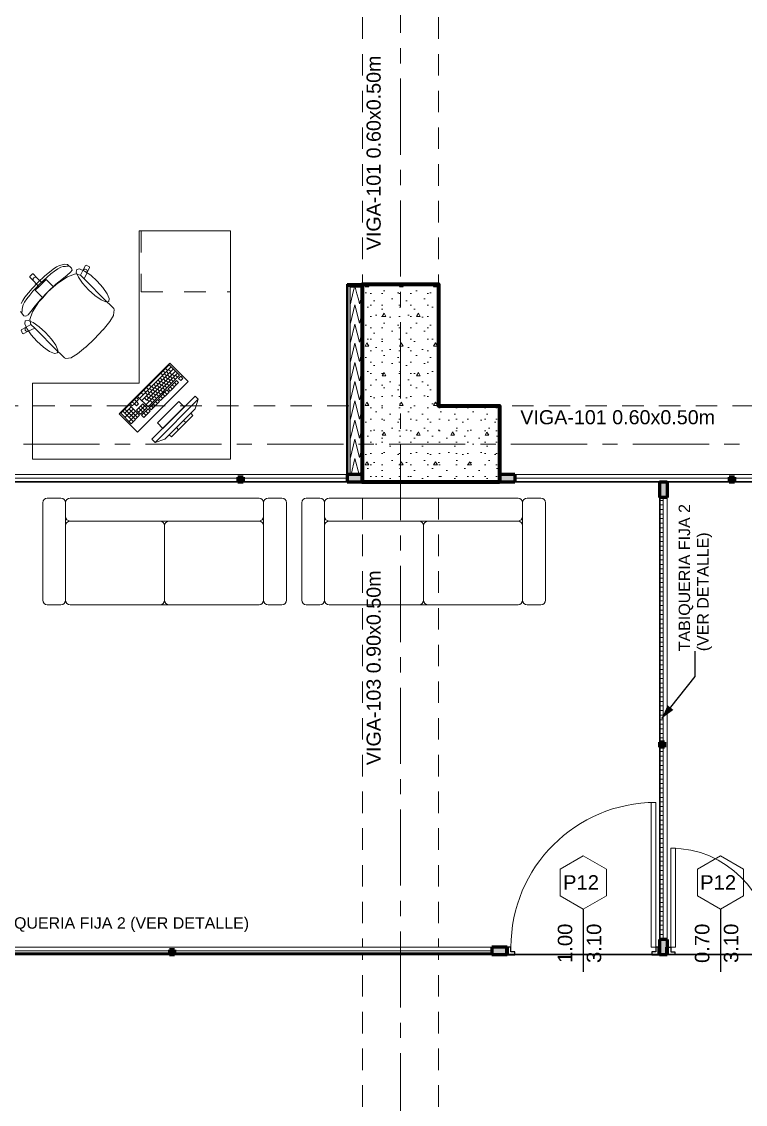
# Model space of a CAD drawing. Header units: inches. Extents: x -38 to 5698, y -33 to 92.
# Drawn here: x 291.33 to 296.08, y 25.61 to 32.72 of the extents above; entities that cross this region are included whole.
import ezdxf

# ---------------------------------------------------------------- set-up
doc = ezdxf.new("R2010")
doc.units = ezdxf.units.IN
doc.header["$MEASUREMENT"] = 0
doc.set_wipeout_variables(frame=1)
for name, pattern in [('Hidden Line', [0.195611, 0.141111, -0.0545]), ('Punto & Raya', [0.65, 0.5, -0.075, 0, -0.075]), ('Rayas', [0.282222, 0.141111, -0.141111]), ('Wipeout_Contour', [1, 0, -1])]:
    doc.linetypes.add(name, pattern=pattern)
for name, color, linetype in [('02 _ ARQ _ ALB _ Ejes Generales', 7, 'Continuous'), ('02 _ ARQ _ ALB _ Mobiliario', 7, 'Continuous'), ('02 _ ARQ _ ALB _ Muros Interiores', 7, 'Continuous'), ('02 _ ARQ _ ZON _ Espacio.3D', 7, 'Continuous'), ('08 _ STR _ EXT _ 06 Columnas', 7, 'Continuous'), ('08 _ STR _ EXT _ 09 Vigas', 7, 'Continuous'), ('Acabado - Muros', 7, 'Continuous'), ('Estructura - 04 MURO', 253, 'Continuous'), ('Interior - Mobiliario', 7, 'Continuous'), ('Notas - Etiquetas', 251, 'Continuous')]:
    doc.layers.add(name, color=color, linetype=linetype)
doc.styles.add('Estilo_Generado_4', font='swisse.ttf')
doc.dimstyles.new('Estilo_Generado__8', dxfattribs={"dimtxt": 0.18, "dimasz": 0.0912, "dimexe": 0.18, "dimexo": 0.0625, "dimgap": 0, "dimtad": 0, "dimtih": 1, "dimtoh": 1, "dimdec": 4, "dimzin": 0, "dimdsep": 46, "dimcen": 0.09, "dimadec": 0, "dimazin": 0, "dimtfac": 1, "dimtdec": 4, "dimtmove": 0, "dimatfit": 3, "dimldrblk": 'ARROWHEAD_5', "dimfxl": 1, "dimtolj": 1, "dimtzin": 0, "dimarcsym": 0})
pattern_1 = [(0, (277.500038, 6e-09), (0, 0.03), [])]

# ---------------------------------------------------------------- blocks, each defined once
blk = doc.blocks.new('*X183', base_point=(2412.1771, 0))
at = {"layer": 'Estructura - 04 MURO', "color": 9, "linetype": 'Continuous', "lineweight": 5}
for p, q in [((2428.1763, 30.9006), (2428.1896, 30.9579)), ((2428.2116, 30.9359), (2428.2211, 30.9003)), ((2428.2362, 30.9002), (2428.2383, 30.909))]:
    blk.add_line(p, q, dxfattribs=at)
blk = doc.blocks.new('*X184', base_point=(2412.1771, 0))
at = {"layer": 'Estructura - 04 MURO', "color": 9, "linetype": 'Continuous', "lineweight": 5}
for p, q in [((2428.1896, 30.9577), (2428.1949, 30.9805)), ((2428.1996, 30.9804), (2428.2117, 30.9354)), ((2428.2382, 30.9086), (2428.2468, 30.9455))]:
    blk.add_line(p, q, dxfattribs=at)
blk = doc.blocks.new('*X185', base_point=(2412.1771, 0))
at = {"layer": 'Estructura - 04 MURO', "color": 9, "linetype": 'Continuous', "lineweight": 5}
for p, q in [((2428.167, 30.8781), (2428.1692, 30.87)), ((2428.1692, 30.87), (2428.1763, 30.9006)), ((2428.1692, 30.744), (2428.1971, 30.8639)), ((2428.1971, 30.8639), (2428.2292, 30.744)), ((2428.2211, 30.9003), (2428.2292, 30.87)), ((2428.2292, 30.87), (2428.2362, 30.9002)), ((2428.2292, 30.744), (2428.247, 30.8208)), ((2428.167, 30.7521), (2428.1692, 30.744)), ((2428.1692, 30.618), (2428.1971, 30.7379)), ((2428.1971, 30.7379), (2428.2292, 30.618)), ((2428.2292, 30.618), (2428.247, 30.6948)), ((2428.167, 30.6261), (2428.1692, 30.618)), ((2428.1692, 30.492), (2428.1971, 30.6119)), ((2428.1971, 30.6119), (2428.2292, 30.492)), ((2428.2292, 30.492), (2428.247, 30.5688)), ((2428.167, 30.5001), (2428.1692, 30.492)), ((2428.1692, 30.366), (2428.1971, 30.4859)), ((2428.1971, 30.4859), (2428.2292, 30.366)), ((2428.2292, 30.366), (2428.247, 30.4428)), ((2428.167, 30.3741), (2428.1692, 30.366)), ((2428.1692, 30.24), (2428.1971, 30.3599)), ((2428.1971, 30.3599), (2428.2292, 30.24)), ((2428.2292, 30.24), (2428.247, 30.3168)), ((2428.167, 30.2481), (2428.1692, 30.24)), ((2428.1692, 30.114), (2428.1971, 30.2339)), ((2428.1971, 30.2339), (2428.2292, 30.114)), ((2428.2292, 30.114), (2428.247, 30.1908)), ((2428.167, 30.1221), (2428.1692, 30.114)), ((2428.1692, 29.988), (2428.1971, 30.1079)), ((2428.1971, 30.1079), (2428.2292, 29.988)), ((2428.2292, 29.988), (2428.247, 30.0648)), ((2428.167, 29.9961), (2428.1692, 29.988)), ((2428.1692, 29.862), (2428.1971, 29.9819)), ((2428.1971, 29.9819), (2428.2292, 29.862)), ((2428.2292, 29.862), (2428.247, 29.9388)), ((2428.167, 29.8701), (2428.1692, 29.862)), ((2428.1725, 29.75), (2428.1971, 29.8559)), ((2428.1971, 29.8559), (2428.2255, 29.75)), ((2428.2325, 29.75), (2428.247, 29.8128))]:
    blk.add_line(p, q, dxfattribs=at)
blk = doc.blocks.new('ARROWHEAD_5')
at = {"linetype": 'Continuous', "lineweight": 0}
blk.add_hatch(color=0, dxfattribs=at).paths.add_polyline_path([(-1, 0.2679), (0, 0), (-1, -0.2679)])
at = {"color": 0, "linetype": 'Continuous', "lineweight": 0}
blk.add_line((0, 0), (-1, 0), dxfattribs=at)

msp = doc.modelspace()

# ---------------------------------------------------------------- hatches: boundary and pattern name
at = {"layer": '08 _ STR _ EXT _ 06 Columnas', "linetype": 'Continuous', "lineweight": 9}
h = msp.add_hatch(dxfattribs=at)
h.set_pattern_fill('HORMIGÓN_EN_MASA_0002', style=0, pattern_type=2)
h.set_pattern_definition([(0, (277.50004, 6e-09), (0, 0.3897114), [0.024375, -0.200625]), (0, (277.61254, 0.19486), (0, 0.3897114), [0.024375, -0.200625]), (60, (277.50004, 6e-09), (-0.3375, 0.1948557), [0.024375, -0.200625]), (60, (277.72504, 6e-09), (-0.3375, 0.1948557), [0.024375, -0.200625]), (120, (277.5244, 6e-09), (0.3375, 0.1948557), [0.024375, -0.200625]), (120, (277.7494, 6e-09), (0.3375, 0.1948557), [0.024375, -0.200625]), (0, (277.50004, 0.0375), (0, 0.075), [0, -0.075, 0, -0.1125]), (45, (277.53754, 0.0375), (-0.05303301, 0.05303301), [0, -0.05625, 0, -0.09375])])
h.paths.add_polyline_path([(294.47, 29.7), (294.47, 30.1999), (294.07, 30.2), (294.07, 31.0001), (293.57, 31.0002), (293.57, 29.7)])
at = {"layer": 'Estructura - 04 MURO', "linetype": 'Continuous', "lineweight": 9}
for points in [[(293.47, 30.9807), (293.49, 30.9806), (293.47, 31.0007)], [(293.4896, 31.0006), (293.47, 31.0007), (293.4896, 30.9809)], [(293.4896, 30.9809), (293.4899, 30.9806), (293.5699, 30.9802), (293.57, 31.0002), (293.4896, 31.0006)], [(293.47, 29.75), (293.49, 29.75), (293.49, 30.9806), (293.47, 30.9807)]]:
    msp.add_hatch(color=252, dxfattribs=at).paths.add_polyline_path(points)

# ---------------------------------------------------------------- linework, layer by layer
at = {"layer": '02 _ ARQ _ ALB _ Ejes Generales', "color": 252, "linetype": 'Punto & Raya', "lineweight": 13}
msp.add_line((283.3454, 29.95), (332.07, 29.95), dxfattribs=at)
at = {"layer": '02 _ ARQ _ ALB _ Mobiliario', "color": 175, "linetype": 'Continuous', "lineweight": 13}
for p, q in [((291.5917, 29.5946), (291.5017, 29.5946)), ((292.8917, 29.5946), (291.6517, 29.5946)), ((293.0417, 29.5946), (292.9517, 29.5946)), ((293.2917, 29.5946), (293.2017, 29.5946)), ((294.5917, 29.5946), (293.3517, 29.5946)), ((294.7417, 29.5946), (294.6517, 29.5946)), ((291.4717, 29.5646), (291.4717, 28.9246)), ((291.6217, 29.5646), (291.6217, 29.4746)), ((291.6217, 28.9246), (291.6217, 29.5646)), ((292.9217, 29.4746), (292.9217, 29.5646)), ((292.9217, 29.5646), (292.9217, 28.9246)), ((293.0717, 28.9246), (293.0717, 29.5646)), ((293.1717, 29.5646), (293.1717, 28.9246)), ((293.3217, 29.5646), (293.3217, 29.4746)), ((293.3217, 28.9246), (293.3217, 29.5646)), ((294.6217, 29.4746), (294.6217, 29.5646)), ((294.6217, 29.5646), (294.6217, 28.9246)), ((294.7717, 28.9246), (294.7717, 29.5646)), ((292.2417, 29.4446), (291.6517, 29.4446)), ((292.8917, 29.4446), (291.6517, 29.4446)), ((291.6517, 29.4446), (292.8917, 29.4446)), ((292.8917, 29.4446), (292.3017, 29.4446)), ((293.9417, 29.4446), (293.3517, 29.4446)), ((294.5917, 29.4446), (293.3517, 29.4446)), ((293.3517, 29.4446), (294.5917, 29.4446)), ((294.5917, 29.4446), (294.0017, 29.4446)), ((291.6217, 29.4146), (291.6217, 28.9246)), ((291.6217, 29.4146), (291.6217, 28.9246)), ((292.2717, 28.9246), (292.2717, 29.4146)), ((292.2717, 29.4146), (292.2717, 28.9246)), ((292.9217, 28.9246), (292.9217, 29.4146)), ((292.9217, 28.9246), (292.9217, 29.4146)), ((293.3217, 29.4146), (293.3217, 28.9246)), ((293.3217, 29.4146), (293.3217, 28.9246)), ((293.9717, 28.9246), (293.9717, 29.4146)), ((293.9717, 29.4146), (293.9717, 28.9246)), ((294.6217, 28.9246), (294.6217, 29.4146)), ((294.6217, 28.9246), (294.6217, 29.4146)), ((291.5017, 28.8946), (291.5917, 28.8946)), ((291.6517, 28.8946), (292.2417, 28.8946)), ((291.6517, 28.8946), (292.8917, 28.8946)), ((292.3017, 28.8946), (292.8917, 28.8946)), ((292.9517, 28.8946), (293.0417, 28.8946)), ((293.2017, 28.8946), (293.2917, 28.8946)), ((293.3517, 28.8946), (293.9417, 28.8946)), ((293.3517, 28.8946), (294.5917, 28.8946)), ((294.0017, 28.8946), (294.5917, 28.8946)), ((294.6517, 28.8946), (294.7417, 28.8946))]:
    msp.add_line(p, q, dxfattribs=at)
for centre, start, end in [((291.5017, 29.5646), 90, 180), ((291.5917, 29.5646), 0, 90), ((291.6517, 29.5646), 90, 180), ((292.8917, 29.5646), 0, 90), ((292.9517, 29.5646), 90, 180), ((293.0417, 29.5646), 0, 90), ((293.2017, 29.5646), 90, 180), ((293.2917, 29.5646), 0, 90), ((293.3517, 29.5646), 90, 180), ((294.5917, 29.5646), 0, 90), ((294.6517, 29.5646), 90, 180), ((294.7417, 29.5646), 0, 90), ((291.6517, 29.4746), 180, 270), ((291.6517, 29.4146), 90, 180), ((291.6517, 29.4146), 90, 180), ((292.2417, 29.4146), 0, 90), ((292.3017, 29.4146), 90, 180), ((292.8917, 29.4746), 270, 0), ((292.8917, 29.4146), 0, 90), ((292.8917, 29.4146), 0, 90), ((293.3517, 29.4746), 180, 270), ((293.3517, 29.4146), 90, 180), ((293.3517, 29.4146), 90, 180), ((293.9417, 29.4146), 0, 90), ((294.0017, 29.4146), 90, 180), ((294.5917, 29.4746), 270, 0), ((294.5917, 29.4146), 0, 90), ((294.5917, 29.4146), 0, 90), ((291.5017, 28.9246), 180, 270), ((291.5917, 28.9246), 270, 0), ((291.6517, 28.9246), 180, 270), ((291.6517, 28.9246), 180, 270), ((292.2417, 28.9246), 270, 0), ((292.3017, 28.9246), 180, 270), ((292.8917, 28.9246), 270, 0), ((292.8917, 28.9246), 270, 0), ((292.9517, 28.9246), 180, 270), ((293.0417, 28.9246), 270, 0), ((293.2017, 28.9246), 180, 270), ((293.2917, 28.9246), 270, 0), ((293.3517, 28.9246), 180, 270), ((293.3517, 28.9246), 180, 270), ((293.9417, 28.9246), 270, 0), ((294.0017, 28.9246), 180, 270), ((294.5917, 28.9246), 270, 0), ((294.5917, 28.9246), 270, 0), ((294.6517, 28.9246), 180, 270), ((294.7417, 28.9246), 270, 0)]:
    msp.add_arc(centre, 0.03, start, end, dxfattribs=at)
at = {"layer": '02 _ ARQ _ ALB _ Muros Interiores', "color": 165, "linetype": 'Continuous', "lineweight": 15}
for p, q in [((295.4652, 26.6463), (295.4652, 27.5964)), ((295.4652, 27.5964), (295.4952, 27.5964)), ((295.4952, 27.5964), (295.4952, 26.6463)), ((295.5952, 27.2963), (295.5952, 26.6463)), ((295.6252, 27.2963), (295.5952, 27.2963)), ((295.6252, 26.6463), (295.6252, 27.2963)), ((295.4952, 26.6463), (295.4652, 26.6463)), ((295.5952, 26.6463), (295.6252, 26.6463))]:
    msp.add_line(p, q, dxfattribs=at)
at = {"layer": '02 _ ARQ _ ALB _ Muros Interiores', "color": 152, "linetype": 'Continuous', "lineweight": 25}
for p, q in [((295.0202, 26.8963), (295.0202, 26.4838)), ((295.9202, 26.8963), (295.9202, 26.4838))]:
    msp.add_line(p, q, dxfattribs=at)
at = {"layer": '02 _ ARQ _ ALB _ Muros Interiores', "color": 7, "linetype": 'Continuous', "lineweight": 80}
for p, q in [((294.5201, 26.5963), (294.5201, 26.6463)), ((294.5201, 26.5963), (294.5201, 26.6463)), ((294.5201, 26.5963), (294.5201, 26.6463)), ((295.5202, 26.5963), (295.5202, 26.6463)), ((295.5202, 26.5963), (295.5202, 26.6463)), ((295.5202, 26.5963), (295.5202, 26.6463)), ((295.5702, 26.5963), (295.5702, 26.6463)), ((295.5702, 26.5963), (295.5702, 26.6463)), ((295.5702, 26.5963), (295.5702, 26.6463))]:
    msp.add_line(p, q, dxfattribs=at)
at = {"layer": '02 _ ARQ _ ALB _ Muros Interiores', "color": 165, "linetype": 'Continuous', "lineweight": 25}
for p, q in [((294.5451, 26.6463), (294.5201, 26.6463)), ((294.5201, 26.6463), (294.5201, 26.5963)), ((294.5201, 26.5963), (294.5701, 26.5963)), ((294.5451, 26.6163), (294.5451, 26.6463)), ((294.5701, 26.6163), (294.5451, 26.6163)), ((294.5701, 26.5963), (294.5701, 26.6163)), ((295.4952, 26.6163), (295.4702, 26.6163)), ((295.4702, 26.6163), (295.4702, 26.5963)), ((295.4702, 26.5963), (295.5202, 26.5963)), ((295.5202, 26.6463), (295.4952, 26.6463)), ((295.4952, 26.6463), (295.4952, 26.6163)), ((295.5202, 26.5963), (295.5202, 26.6463)), ((295.5702, 26.5963), (295.5702, 26.6463)), ((295.5702, 26.6463), (295.5952, 26.6463)), ((295.6202, 26.5963), (295.5702, 26.5963)), ((295.5952, 26.6463), (295.5952, 26.6163)), ((295.5952, 26.6163), (295.6202, 26.6163)), ((295.6202, 26.6163), (295.6202, 26.5963))]:
    msp.add_line(p, q, dxfattribs=at)
at = {"layer": '02 _ ARQ _ ALB _ Muros Interiores', "color": 251, "linetype": 'Continuous', "lineweight": 13, "flags": 128}
for points in [[(295.0202, 27.2463), (294.8686, 27.1588), (294.8686, 26.9838), (295.0202, 26.8963), (295.1717, 26.9838), (295.1717, 27.1588)], [(295.9202, 27.2463), (295.7687, 27.1588), (295.7687, 26.9838), (295.9202, 26.8963), (296.0718, 26.9838), (296.0718, 27.1588)]]:
    msp.add_lwpolyline(points, close=True, dxfattribs=at)
at = {"layer": '02 _ ARQ _ ALB _ Muros Interiores', "color": 7, "linetype": 'Continuous', "lineweight": 15}
for centre, radius, start, end in [((295.4952, 26.6463), 0.9501, 90, 180), ((295.5952, 26.6463), 0.65, 0, 90)]:
    msp.add_arc(centre, radius, start, end, dxfattribs=at)
at = {"layer": '02 _ ARQ _ ZON _ Espacio.3D', "color": 254, "linetype": 'Continuous', "lineweight": 0, "flags": 128}
msp.add_lwpolyline([(285.82, 33.75), (285.8201, 29.75), (286.57, 29.7499), (286.57, 30.7), (287.07, 30.7), (287.07, 30.2), (287.57, 30.2), (287.57, 29.75), (293.57, 29.75), (293.57, 31.0002), (294.07, 31.0001), (294.07, 30.2), (294.47, 30.1999), (294.47, 29.75), (300.57, 29.75)], dxfattribs=at)
msp.add_lwpolyline([(294.47, 29.7), (285.82, 29.7), (285.82, 26.6), (295.5202, 26.6), (295.5202, 29.7)], close=True, dxfattribs=at)
at = {"layer": '02 _ ARQ _ ZON _ Espacio.3D', "color": 9, "linetype": 'Continuous', "lineweight": 5, "flags": 128}
msp.add_lwpolyline([(295.5702, 29.7), (295.5702, 26.6), (297.52, 26.5999), (297.5202, 29.6999)], close=True, dxfattribs=at)
at = {"layer": '02 _ ARQ _ ZON _ Espacio.3D', "color": 254, "linetype": 'Continuous', "lineweight": 0, "flags": 128}
msp.add_lwpolyline([(285.82, 11.584, 1.006545), (290.9535, 6.4505), (297.3949, 6.4505), (297.3958, 7.7), (297.6258, 7.7), (297.6258, 6.4505), (302.4195, 6.4505), (302.4195, 7.7), (302.995, 7.7), (302.995, 17.35), (301.67, 17.35), (301.67, 16.9001), (301.07, 16.9), (301.07, 16.2999), (300.57, 16.2998), (300.57, 17.35), (297.52, 17.35), (297.52, 26.5963), (285.82, 26.5963), (285.82, 22.7663), (287.07, 22.7663), (287.07, 22.4977), (285.82, 22.4977)], format="xyb", close=True, dxfattribs=at)
at = {"layer": '08 _ STR _ EXT _ 06 Columnas', "color": 7, "linetype": 'Continuous', "lineweight": 80, "flags": 128}
msp.add_lwpolyline([(294.47, 29.7), (293.57, 29.7), (293.57, 31.0002), (294.07, 31.0001), (294.07, 30.2), (294.47, 30.1999)], close=True, dxfattribs=at)
at = {"layer": '08 _ STR _ EXT _ 09 Vigas', "color": 251, "linetype": 'Hidden Line', "lineweight": 13}
for p, q in [((293.57, 30.2), (293.57, 39.4)), ((294.07, 30.2), (294.07, 39.4)), ((287.07, 30.2), (293.57, 30.2)), ((294.07, 30.2), (300.57, 30.2)), ((287.07, 29.7), (307.57, 29.7)), ((293.57, 17.4), (293.57, 29.7)), ((294.07, 17.4), (294.07, 29.7))]:
    msp.add_line(p, q, dxfattribs=at)
at = {"layer": 'Acabado - Muros', "color": 7, "linetype": 'Continuous', "lineweight": 60}
for p, q in [((293.57, 29.75), (293.57, 29.7)), ((294.47, 29.75), (294.47, 29.7)), ((294.5201, 26.6463), (294.5201, 26.5963)), ((295.5702, 26.5963), (295.5202, 26.5963))]:
    msp.add_line(p, q, dxfattribs=at)
at = {"layer": 'Estructura - 04 MURO', "color": 143, "linetype": 'Continuous', "lineweight": 5}
for p, q in [((293.5699, 30.9802), (293.4899, 30.9806)), ((293.49, 30.9806), (293.49, 30.9006)), ((293.49, 30.9806), (293.49, 30.9006)), ((293.49, 30.9006), (293.49, 29.75))]:
    msp.add_line(p, q, dxfattribs=at)
at = {"layer": 'Estructura - 04 MURO', "color": 7, "linetype": 'Continuous', "lineweight": 40, "flags": 128}
for points in [[(293.47, 31.0007), (293.47, 30.9807)], [(293.57, 31.0002), (293.47, 31.0007)], [(293.57, 31.0002), (293.5699, 30.9802)], [(293.47, 30.9807), (293.47, 29.75)], [(293.47, 29.75), (293.49, 29.75)]]:
    msp.add_lwpolyline(points, dxfattribs=at)
at = {"layer": 'Estructura - 04 MURO', "color": 143, "linetype": 'Continuous', "lineweight": 5, "flags": 128}
for points in [[(293.5699, 30.9802), (293.5695, 30.9002)], [(293.49, 29.75), (293.57, 29.75)]]:
    msp.add_lwpolyline(points, dxfattribs=at)
at = {"layer": 'Interior - Mobiliario', "color": 175, "linetype": 'Rayas', "lineweight": 13}
for p, q in [((292.1189, 31.35), (292.1189, 30.95)), ((292.1189, 30.95), (292.7039, 30.95))]:
    msp.add_line(p, q, dxfattribs=at)
at = {"layer": 'Interior - Mobiliario', "color": 175, "linetype": 'Continuous', "lineweight": 13}
for p, q in [((291.54, 31.0988), (291.4833, 31.0519)), ((291.5257, 31.0676), (291.5495, 31.0862)), ((291.5617, 31.1137), (291.54, 31.0988)), ((291.5495, 31.0862), (291.5714, 31.101)), ((291.581, 31.1226), (291.5617, 31.1137)), ((291.5714, 31.101), (291.5902, 31.111)), ((291.6171, 31.1304), (291.581, 31.1226)), ((291.5902, 31.111), (291.605, 31.1149)), ((291.605, 31.1149), (291.6204, 31.116)), ((291.6339, 31.1285), (291.6171, 31.1304)), ((291.6204, 31.116), (291.6311, 31.1181)), ((291.6311, 31.1181), (291.6392, 31.1189)), ((291.6328, 31.0595), (291.6551, 31.0781)), ((291.6617, 31.1053), (291.6339, 31.1285)), ((291.6392, 31.1189), (291.6437, 31.1197)), ((291.6551, 31.0781), (291.6651, 31.0924)), ((291.6651, 31.0924), (291.6617, 31.1053)), ((291.7361, 31.0902), (291.7188, 31.0592)), ((291.7531, 31.1233), (291.7361, 31.0902)), ((291.7398, 31.0949), (291.7361, 31.0902)), ((291.7449, 31.0977), (291.7398, 31.0949)), ((291.7432, 31.0349), (291.7628, 31.0767)), ((291.7507, 31.0985), (291.7449, 31.0977)), ((291.7563, 31.0969), (291.7507, 31.0985)), ((291.7571, 31.1247), (291.7531, 31.1233)), ((291.7609, 31.0933), (291.7563, 31.0969)), ((291.7785, 31.1138), (291.7571, 31.1247)), ((291.7638, 31.0882), (291.7609, 31.0933)), ((291.7628, 31.0767), (291.7798, 31.1098)), ((291.7628, 31.0767), (291.7644, 31.0824)), ((291.7644, 31.0824), (291.7638, 31.0882)), ((291.7798, 31.1098), (291.7785, 31.1138)), ((291.3868, 31.0501), (291.3953, 31.0586)), ((291.3868, 31.0458), (291.3868, 31.0501)), ((291.4129, 31.0197), (291.3868, 31.0458)), ((291.4039, 31.0671), (291.3953, 31.0586)), ((291.402, 30.9706), (291.4411, 31.0128)), ((291.4081, 31.0672), (291.4039, 31.0671)), ((291.4342, 31.0411), (291.4081, 31.0672)), ((291.4085, 31.0303), (291.4097, 31.0361)), ((291.4096, 31.0246), (291.4085, 31.0303)), ((291.4129, 31.0197), (291.4096, 31.0246)), ((291.4097, 31.0361), (291.413, 31.041)), ((291.4469, 30.9832), (291.4129, 31.0197)), ((291.4179, 31.0443), (291.413, 31.041)), ((291.4236, 31.0454), (291.4179, 31.0443)), ((291.4294, 31.0443), (291.4236, 31.0454)), ((291.4342, 31.0411), (291.4294, 31.0443)), ((291.4529, 31.0011), (291.4301, 30.9776)), ((291.4707, 31.0071), (291.4342, 31.0411)), ((291.4833, 31.0519), (291.4411, 31.0128)), ((291.4529, 31.0011), (291.4763, 31.0239)), ((291.4707, 31.0071), (291.4588, 30.9951)), ((291.4944, 31.0307), (291.4707, 31.0071)), ((291.4763, 31.0239), (291.501, 31.0464)), ((291.5155, 31.0096), (291.4944, 31.0307)), ((291.501, 31.0464), (291.5257, 31.0676)), ((291.5046, 30.9493), (291.5574, 30.9988)), ((291.5429, 30.9822), (291.5155, 31.0096)), ((291.571, 31.007), (291.5429, 30.9822)), ((291.5574, 30.9988), (291.5967, 31.0315)), ((291.6349, 31.0483), (291.571, 31.007)), ((291.5967, 31.0315), (291.6328, 31.0595)), ((291.6868, 31.0667), (291.6349, 31.0483)), ((291.7188, 31.0592), (291.6868, 31.0667)), ((291.719, 31.0592), (291.7188, 31.0592)), ((291.719, 31.0592), (291.7432, 31.0349)), ((291.8911, 30.8871), (291.7432, 31.0349)), ((291.3552, 30.9139), (291.402, 30.9706)), ((291.3864, 30.9282), (291.3678, 30.9044)), ((291.4075, 30.953), (291.3864, 30.9282)), ((291.4301, 30.9776), (291.4075, 30.953)), ((291.4232, 30.9596), (291.4469, 30.9832)), ((291.4444, 30.9384), (291.4232, 30.9596)), ((291.4717, 30.911), (291.4444, 30.9384)), ((291.4469, 30.9832), (291.4588, 30.9951)), ((291.5046, 30.9493), (291.4551, 30.8966)), ((291.4717, 30.911), (291.5051, 30.9489)), ((291.5429, 30.9822), (291.5051, 30.9489)), ((291.3313, 30.873), (291.3403, 30.8922)), ((291.343, 30.8638), (291.3391, 30.849)), ((291.3403, 30.8922), (291.3552, 30.9139)), ((291.3529, 30.8826), (291.343, 30.8638)), ((291.3678, 30.9044), (291.3529, 30.8826)), ((291.4224, 30.8573), (291.3945, 30.8211)), ((291.4056, 30.8191), (291.447, 30.8829)), ((291.4551, 30.8966), (291.4224, 30.8573)), ((291.447, 30.8829), (291.4717, 30.911)), ((291.9166, 30.8616), (291.8911, 30.8871)), ((291.9386, 30.8396), (291.9166, 30.8616)), ((291.3486, 30.7922), (291.3254, 30.8201)), ((291.3351, 30.8148), (291.3343, 30.8103)), ((291.3359, 30.8228), (291.3351, 30.8148)), ((291.3379, 30.8336), (291.3359, 30.8228)), ((291.3391, 30.849), (291.3379, 30.8336)), ((291.3615, 30.7888), (291.3486, 30.7922)), ((291.3759, 30.7988), (291.3615, 30.7888)), ((291.3945, 30.8211), (291.3759, 30.7988)), ((291.3873, 30.7671), (291.4056, 30.8191)), ((291.9116, 30.7542), (291.9365, 30.7943)), ((291.9365, 30.7943), (291.9374, 30.7964)), ((291.9374, 30.7964), (291.9414, 30.8303)), ((291.9414, 30.8303), (291.9386, 30.8396)), ((291.3306, 30.7009), (291.3637, 30.7178)), ((291.3562, 30.7091), (291.3591, 30.7142)), ((291.3591, 30.7142), (291.3637, 30.7178)), ((291.3637, 30.7178), (291.3947, 30.7352)), ((291.3947, 30.7352), (291.3873, 30.7671)), ((291.3948, 30.7349), (291.3947, 30.7352)), ((291.3948, 30.7349), (291.419, 30.7107)), ((291.8681, 30.7006), (291.9116, 30.7542)), ((291.3401, 30.6754), (291.3293, 30.6968)), ((291.3441, 30.6741), (291.3401, 30.6754)), ((291.3772, 30.6911), (291.3441, 30.6741)), ((291.3555, 30.7032), (291.3562, 30.7091)), ((291.3571, 30.6976), (291.3555, 30.7032)), ((291.3607, 30.693), (291.3571, 30.6976)), ((291.3658, 30.6902), (291.3607, 30.693)), ((291.3716, 30.6895), (291.3658, 30.6902)), ((291.3772, 30.6911), (291.3716, 30.6895)), ((291.419, 30.7107), (291.3772, 30.6911)), ((291.5669, 30.5628), (291.419, 30.7107)), ((291.8125, 30.6414), (291.8674, 30.6998)), ((291.8674, 30.6998), (291.8681, 30.7006)), ((291.7534, 30.5859), (291.6997, 30.5423)), ((291.7542, 30.5866), (291.7534, 30.5859)), ((291.8125, 30.6414), (291.7542, 30.5866)), ((291.5924, 30.5373), (291.5669, 30.5628)), ((291.6143, 30.5154), (291.5924, 30.5373)), ((291.6236, 30.5125), (291.6143, 30.5154)), ((291.6575, 30.5165), (291.6236, 30.5125)), ((291.6597, 30.5174), (291.6575, 30.5165)), ((291.6997, 30.5423), (291.6597, 30.5174)), ((292.302, 30.4705), (292.0943, 30.2628)), ((292.3157, 30.4568), (292.108, 30.249)), ((292.3294, 30.443), (292.1217, 30.2353)), ((292.2622, 30.4307), (292.2759, 30.4169)), ((292.2777, 30.4462), (292.2914, 30.4325)), ((292.2984, 30.4394), (292.3121, 30.4257)), ((292.3705, 30.4019), (292.302, 30.4705)), ((292.3568, 30.4156), (292.1491, 30.2079)), ((292.3431, 30.4293), (292.1527, 30.2389)), ((292.1628, 30.1942), (292.3705, 30.4019)), ((292.2291, 30.3702), (292.2428, 30.3565)), ((292.243, 30.3841), (292.2567, 30.3703)), ((292.2466, 30.4151), (292.2603, 30.4014)), ((292.2498, 30.3634), (292.2635, 30.3497)), ((292.2568, 30.3979), (292.2705, 30.3842)), ((292.2636, 30.3773), (292.2773, 30.3636)), ((292.2707, 30.4118), (292.2844, 30.398)), ((292.2775, 30.3911), (292.2912, 30.3774)), ((292.2808, 30.367), (292.2945, 30.3533)), ((292.2845, 30.4256), (292.2982, 30.4119)), ((292.2913, 30.405), (292.305, 30.3912)), ((292.3497, 30.3673), (292.2943, 30.312)), ((292.2946, 30.3809), (292.3084, 30.3671)), ((292.3014, 30.3602), (292.3151, 30.3465)), ((292.3052, 30.4188), (292.3189, 30.4051)), ((292.3085, 30.3947), (292.3222, 30.381)), ((292.3153, 30.3741), (292.329, 30.3604)), ((292.3223, 30.4086), (292.3361, 30.3948)), ((292.3291, 30.3879), (292.3428, 30.3742)), ((292.343, 30.4018), (292.3567, 30.3881)), ((292.3634, 30.3536), (292.3497, 30.3673)), ((292.3774, 30.395), (292.3635, 30.3812)), ((292.3635, 30.3812), (292.3773, 30.3675)), ((292.3773, 30.3675), (292.3911, 30.3813)), ((292.3911, 30.3813), (292.3774, 30.395)), ((292.1358, 30.3043), (292.1495, 30.2906)), ((292.1531, 30.3216), (292.1668, 30.3079)), ((292.1599, 30.301), (292.1736, 30.2873)), ((292.1704, 30.3389), (292.1841, 30.3252)), ((292.1737, 30.3148), (292.1875, 30.3011)), ((292.1805, 30.2942), (292.1942, 30.2805)), ((292.1876, 30.3287), (292.2013, 30.315)), ((292.1944, 30.308), (292.2081, 30.2943)), ((292.2014, 30.3425), (292.2152, 30.3288)), ((292.2082, 30.3219), (292.2219, 30.3082)), ((292.2116, 30.2978), (292.2253, 30.2841)), ((292.2153, 30.3564), (292.229, 30.3426)), ((292.2221, 30.3357), (292.2358, 30.322)), ((292.2254, 30.3116), (292.2391, 30.2979)), ((292.2874, 30.305), (292.232, 30.2496)), ((292.2322, 30.291), (292.2459, 30.2773)), ((292.2359, 30.3496), (292.2496, 30.3359)), ((292.2393, 30.3255), (292.253, 30.3118)), ((292.2457, 30.2359), (292.3011, 30.2913)), ((292.246, 30.3048), (292.2598, 30.2911)), ((292.2531, 30.3393), (292.2668, 30.3256)), ((292.2599, 30.3187), (292.2736, 30.305)), ((292.2669, 30.3532), (292.2807, 30.3395)), ((292.2735, 30.2912), (292.2872, 30.2775)), ((292.2737, 30.3325), (292.2875, 30.3188)), ((292.3011, 30.2913), (292.2874, 30.305)), ((292.2876, 30.3464), (292.3013, 30.3327)), ((292.2943, 30.312), (292.308, 30.2982)), ((292.308, 30.2982), (292.3634, 30.3536)), ((292.3082, 30.3258), (292.3219, 30.3121)), ((292.322, 30.3397), (292.3357, 30.3259)), ((292.3358, 30.3535), (292.3496, 30.3398)), ((292.0873, 30.2558), (292.0458, 30.2143)), ((292.0596, 30.2281), (292.0733, 30.2144)), ((292.0872, 30.2283), (292.0733, 30.2144)), ((292.0735, 30.242), (292.0872, 30.2283)), ((292.0872, 30.2283), (292.101, 30.2421)), ((292.1009, 30.2146), (292.0872, 30.2283)), ((292.101, 30.2421), (292.0873, 30.2558)), ((292.0943, 30.2628), (292.1628, 30.1942)), ((292.1185, 30.287), (292.1322, 30.2733)), ((292.139, 30.2526), (292.1527, 30.2389)), ((292.146, 30.2871), (292.1598, 30.2734)), ((292.1528, 30.2665), (292.1666, 30.2528)), ((292.1562, 30.2424), (292.1699, 30.2287)), ((292.1667, 30.2803), (292.1804, 30.2666)), ((292.2251, 30.2427), (292.1697, 30.1873)), ((292.17, 30.2562), (292.1837, 30.2425)), ((292.1768, 30.2356), (292.1905, 30.2219)), ((292.1834, 30.1736), (292.2388, 30.229)), ((292.1839, 30.2701), (292.1976, 30.2564)), ((292.4716, 30.2652), (292.1888, 29.9823)), ((292.1907, 30.2494), (292.2044, 30.2357)), ((292.1977, 30.2839), (292.2114, 30.2702)), ((292.2045, 30.2633), (292.2182, 30.2496)), ((292.21, 29.9611), (292.4928, 30.2439)), ((292.2112, 30.2289), (292.2249, 30.2152)), ((292.2183, 30.2771), (292.2321, 30.2634)), ((292.3656, 30.2298), (292.2241, 30.0884)), ((292.2388, 30.229), (292.2251, 30.2427)), ((292.232, 30.2496), (292.2457, 30.2359)), ((292.2458, 30.2635), (292.2596, 30.2498)), ((292.2597, 30.2773), (292.2734, 30.2636)), ((292.4009, 30.1944), (292.3656, 30.2298)), ((292.4928, 30.2439), (292.4716, 30.2652)), ((292.4928, 30.2439), (292.4716, 30.1803)), ((292.0389, 30.2074), (291.9835, 30.152)), ((291.9835, 30.152), (292.052, 30.0834)), ((291.9973, 30.1658), (292.0659, 30.0973)), ((292.0663, 30.1799), (292.0109, 30.1245)), ((292.0526, 30.1937), (292.011, 30.1521)), ((292.0112, 30.1797), (292.0797, 30.1111)), ((292.0937, 30.1525), (292.0383, 30.0971)), ((292.08, 30.1662), (292.0385, 30.1247)), ((292.0387, 30.1798), (292.0936, 30.125)), ((292.1074, 30.1388), (292.0389, 30.2074)), ((292.0458, 30.2143), (292.0595, 30.2006)), ((292.0595, 30.2006), (292.0733, 30.2144)), ((292.0733, 30.2144), (292.0871, 30.2007)), ((292.1285, 30.2147), (292.0869, 30.1731)), ((292.0869, 30.1731), (292.1144, 30.1457)), ((292.0871, 30.2007), (292.1009, 30.2146)), ((292.1422, 30.201), (292.1006, 30.1594)), ((292.1008, 30.187), (292.1282, 30.1596)), ((292.1144, 30.1457), (292.1559, 30.1873)), ((292.1146, 30.2008), (292.1421, 30.1734)), ((292.1628, 30.1804), (292.1212, 30.1389)), ((292.1559, 30.1873), (292.1285, 30.2147)), ((292.1349, 30.1252), (292.1765, 30.1667)), ((292.1351, 30.1527), (292.1488, 30.139)), ((292.1489, 30.1666), (292.1626, 30.1528)), ((292.1765, 30.1667), (292.1628, 30.1804)), ((292.1697, 30.1873), (292.1834, 30.1736)), ((292.1835, 30.2012), (292.1972, 30.1875)), ((292.1974, 30.215), (292.2111, 30.2013)), ((292.2595, 30.053), (292.4009, 30.1944)), ((292.4716, 30.1803), (292.2736, 29.9823)), ((292.4433, 30.152), (292.3019, 30.0106)), ((292.4575, 30.1379), (292.4433, 30.152)), ((292.052, 30.0834), (292.1074, 30.1388)), ((292.1212, 30.1389), (292.1349, 30.1252)), ((292.2241, 30.0884), (292.2595, 30.053)), ((292.3161, 29.9965), (292.4575, 30.1379)), ((292.3962, 30.1049), (292.4104, 30.0907)), ((292.3019, 30.0106), (292.3161, 29.9965)), ((292.3491, 30.0577), (292.3632, 30.0436)), ((292.1888, 29.9823), (292.21, 29.9611)), ((292.21, 29.9611), (292.2736, 29.9823))]:
    msp.add_line(p, q, dxfattribs=at)
at = {"layer": 'Interior - Mobiliario', "color": 175, "linetype": 'Continuous', "lineweight": 13, "flags": 128}
for points in [[(292.7039, 29.85), (292.7039, 31.35), (292.1039, 31.35), (292.1039, 30.35), (291.4039, 30.35), (291.4039, 29.85)], [(291.829, 31.0199), (291.7865, 31.058), (291.7462, 31.086), (291.7141, 31.0996), (291.6952, 31.0968), (291.6923, 31.0778), (291.7059, 31.0458), (291.7339, 31.0054), (291.7721, 30.9629), (291.8146, 30.9248), (291.8549, 30.8968), (291.887, 30.8832), (291.9059, 30.886), (291.9088, 30.9049), (291.8952, 30.937), (291.8672, 30.9774)], [(291.4341, 30.6249), (291.3959, 30.6674), (291.3679, 30.7078), (291.3543, 30.7398), (291.3572, 30.7588), (291.3761, 30.7616), (291.4082, 30.748), (291.4485, 30.72), (291.491, 30.6818), (291.5292, 30.6394), (291.5572, 30.599), (291.5708, 30.5669), (291.5679, 30.548), (291.549, 30.5451), (291.5169, 30.5588), (291.4766, 30.5868)], [(292.4257, 30.3606), (292.3055, 30.4808), (291.9731, 30.1485), (292.0933, 30.0283)]]:
    msp.add_lwpolyline(points, close=True, dxfattribs=at)

# ---------------------------------------------------------------- block references
at = {"layer": 'Estructura - 04 MURO', "color": 7, "lineweight": 80}
for name in ['*X183', '*X184', '*X185']:
    msp.add_blockref(name, (277.5, 0), dxfattribs=at)

# ---------------------------------------------------------------- texts
at = {"layer": '02 _ ARQ _ ALB _ Muros Interiores', "color": 251, "lineweight": 25, "char_height": 0.095, "attachment_point": 7, "style": 'Estilo_Generado_4'}
for insert in [(294.8869, 27.0238), (295.7869, 27.0238)]:
    msp.add_mtext('\\A1;{\\pql;\\pt0;\\fSwis721 Ex BT|b0|i0|c0|p34;P12\\fSwis721 Ex BT|b0|i0|c0|p34;\\fSwis721 Ex BT|b0|i0|c0|p34;\\fSwis721 Ex BT|b0|i0|c0|p34;}', dxfattribs=dict(at, insert=insert))
at = {"layer": '02 _ ARQ _ ALB _ Muros Interiores', "color": 251, "lineweight": 25, "char_height": 0.095, "attachment_point": 7, "rotation": 90, "style": 'Estilo_Generado_4'}
for s, insert in [('\\A1;{\\pql;\\pt0;\\fSwis721 Ex BT|b0|i0|c0|p34;1.00\\fSwis721 Ex BT|b0|i0|c0|p34;\\A1{\\H.66x;\\S^  ;}\\fSwis721 Ex BT|b0|i0|c0|p34;\\fSwis721 Ex BT|b0|i0|c0|p34;}', (294.9752, 26.5423)), ('\\A1;{\\pql;\\pt0;\\fSwis721 Ex BT|b0|i0|c0|p34;3.10\\fSwis721 Ex BT|b0|i0|c0|p34;\\A1{\\H.66x;\\S^  ;}\\fSwis721 Ex BT|b0|i0|c0|p34;\\fSwis721 Ex BT|b0|i0|c0|p34;}', (295.1652, 26.5423)), ('\\A1;{\\pql;\\pt0;\\fSwis721 Ex BT|b0|i0|c0|p34;0.70\\fSwis721 Ex BT|b0|i0|c0|p34;\\A1{\\H.66x;\\S^  ;}\\fSwis721 Ex BT|b0|i0|c0|p34;\\fSwis721 Ex BT|b0|i0|c0|p34;}', (295.8752, 26.5423)), ('\\A1;{\\pql;\\pt0;\\fSwis721 Ex BT|b0|i0|c0|p34;3.10\\fSwis721 Ex BT|b0|i0|c0|p34;\\A1{\\H.66x;\\S^  ;}\\fSwis721 Ex BT|b0|i0|c0|p34;\\fSwis721 Ex BT|b0|i0|c0|p34;}', (296.0652, 26.5423))]:
    msp.add_mtext(s, dxfattribs=dict(at, insert=insert))
at = {"layer": 'Notas - Etiquetas', "color": 8, "linetype": 'Continuous', "lineweight": 13, "style": 'Estilo_Generado_4'}
for s, insert, char_height, attachment_point, rotation in [('\\A1;{\\pql;\\fSwis721 Ex BT|b0|i0|c0|p34;VIGA-101\\fSwis721 Ex BT|b0|i0|c0|p34; \\fSwis721 Ex BT|b0|i0|c0|p34;0.60\\fSwis721 Ex BT|b0|i0|c0|p34;x\\fSwis721 Ex BT|b0|i0|c0|p34;0.50\\fSwis721 Ex BT|b0|i0|c0|p34;m}', (293.5976, 31.2226), 0.0925, 1, 90), ('\\A1;{\\pql;\\fSwis721 Ex BT|b0|i0|c0|p34;VIGA-103\\fSwis721 Ex BT|b0|i0|c0|p34; \\fSwis721 Ex BT|b0|i0|c0|p34;0.90\\fSwis721 Ex BT|b0|i0|c0|p34;x\\fSwis721 Ex BT|b0|i0|c0|p34;0.50\\fSwis721 Ex BT|b0|i0|c0|p34;m}', (293.5976, 27.8414), 0.0925, 1, 90), ('\\A1;{\\pql;\\fSwis721 Ex BT|b0|i0|c0|p34;TABIQUERIA FIJA 2 (VER DETALLE)\\fSwis721 Ex BT|b0|i0|c0|p34; }', (291.0505, 26.7937), 0.075, 4, 0.00002)]:
    msp.add_mtext(s, dxfattribs=dict(at, insert=insert, char_height=char_height, attachment_point=attachment_point, rotation=rotation))
at = {"layer": 'Notas - Etiquetas', "color": 8, "linetype": 'Continuous', "lineweight": 13, "insert": (294.6065, 30.1724), "char_height": 0.0925, "attachment_point": 1, "style": 'Estilo_Generado_4'}
msp.add_mtext('\\A1;{\\pql;\\fSwis721 Ex BT|b0|i0|c0|p34;VIGA-101\\fSwis721 Ex BT|b0|i0|c0|p34; \\fSwis721 Ex BT|b0|i0|c0|p34;0.60\\fSwis721 Ex BT|b0|i0|c0|p34;x\\fSwis721 Ex BT|b0|i0|c0|p34;0.50\\fSwis721 Ex BT|b0|i0|c0|p34;m}', dxfattribs=at)
at = {"layer": 'Notas - Etiquetas', "color": 8, "linetype": 'Continuous', "lineweight": 13, "insert": (295.7553, 28.5896), "char_height": 0.075, "width": 1.013741, "attachment_point": 4, "rotation": 89.99993, "line_spacing_factor": 0.969465, "style": 'Estilo_Generado_4'}
msp.add_mtext('\\A1;{\\pql;\\fSwis721 Ex BT|b0|i0|c0|p34;TABIQUERIA FIJA 2 (VER DETALLE)\\fSwis721 Ex BT|b0|i0|c0|p34; }', dxfattribs=at)

# ---------------------------------------------------------------- next in the draw order: wipeouts: each hides what was drawn before it
at = {"color": 254, "linetype": 'Wipeout_Contour', "lineweight": 0, "ltscale": 14560.461279}
msp.add_wipeout([(292.77, 29.75), (290.62, 29.75), (290.62, 29.7), (292.7535, 29.7), (292.7535, 29.733), (292.77, 29.733)], dxfattribs=at).dxf.layer = 'Acabado - Muros'
at = {"color": 254, "linetype": 'Wipeout_Contour', "lineweight": 0, "ltscale": 14581.267562}
msp.add_wipeout([(294.57, 29.75), (294.57, 29.7), (295.9785, 29.7), (295.9785, 29.733), (295.995, 29.733), (295.995, 29.75)], dxfattribs=at).dxf.layer = 'Acabado - Muros'
at = {"color": 254, "linetype": 'Wipeout_Contour', "lineweight": 0, "ltscale": 14582.023579}
msp.add_wipeout([(295.5202, 29.6), (295.5202, 27.9914), (295.5532, 27.9914), (295.5532, 27.9749), (295.5702, 27.9749), (295.5702, 29.6)], dxfattribs=at).dxf.layer = 'Acabado - Muros'
at = {"color": 254, "linetype": 'Wipeout_Contour', "lineweight": 0, "ltscale": 14557.545174}
msp.add_wipeout([(290.1701, 26.6463), (290.1701, 26.5963), (292.3036, 26.5963), (292.3036, 26.6293), (292.3201, 26.6293), (292.3201, 26.6463)], dxfattribs=at).dxf.layer = 'Acabado - Muros'

# ---------------------------------------------------------------- next in the draw order: wipeouts: each hides what was drawn before it
at = {"color": 254, "linetype": 'Wipeout_Contour', "lineweight": 0, "ltscale": 14568.164216}
msp.add_wipeout([(293.47, 29.75), (292.77, 29.75), (292.77, 29.733), (292.7865, 29.733), (292.7865, 29.7), (293.47, 29.7)], dxfattribs=at).dxf.layer = 'Acabado - Muros'
at = {"color": 254, "linetype": 'Wipeout_Contour', "lineweight": 0, "ltscale": 14590.44438}
msp.add_wipeout([(295.995, 29.75), (295.995, 29.733), (296.0115, 29.733), (296.0115, 29.7), (298.145, 29.7), (298.145, 29.75)], dxfattribs=at).dxf.layer = 'Acabado - Muros'
at = {"color": 254, "linetype": 'Wipeout_Contour', "lineweight": 0, "ltscale": 14581.977977}
msp.add_wipeout([(295.5202, 27.9584), (295.5202, 26.6963), (295.5702, 26.6963), (295.5702, 27.9749), (295.5532, 27.9749), (295.5532, 27.9584)], dxfattribs=at).dxf.layer = 'Acabado - Muros'
at = {"color": 254, "linetype": 'Wipeout_Contour', "lineweight": 0, "ltscale": 14568.079616}
msp.add_wipeout([(294.4201, 26.6463), (292.3201, 26.6463), (292.3201, 26.6293), (292.3366, 26.6293), (292.3366, 26.5963), (294.4201, 26.5963)], dxfattribs=at).dxf.layer = 'Acabado - Muros'

# ---------------------------------------------------------------- next in the draw order: linework, layer by layer
at = {"layer": 'Acabado - Muros', "color": 251, "linetype": 'Continuous', "lineweight": 13, "flags": 128}
for points in [[(293.47, 29.75), (292.77, 29.75), (290.62, 29.75)], [(298.145, 29.75), (295.995, 29.75), (294.57, 29.75)], [(292.7535, 29.7), (290.62, 29.7)], [(293.47, 29.7), (292.7865, 29.7)], [(295.9785, 29.7), (294.57, 29.7)], [(298.145, 29.7), (296.0115, 29.7)], [(295.5202, 29.6), (295.5202, 27.9914)], [(295.5702, 29.6), (295.5702, 27.9749), (295.5702, 26.6963)], [(295.5202, 27.9584), (295.5202, 26.6963)], [(294.4201, 26.6463), (292.3201, 26.6463), (290.1701, 26.6463)], [(292.3036, 26.5963), (290.1701, 26.5963)], [(294.4201, 26.5963), (292.3366, 26.5963)]]:
    msp.add_lwpolyline(points, dxfattribs=at)

# ---------------------------------------------------------------- next in the draw order: wipeouts: each hides what was drawn before it
at = {"color": 254, "linetype": 'Wipeout_Contour', "lineweight": 0, "ltscale": 9711.948743}
msp.add_wipeout([(292.7865, 29.705), (293.47, 29.705), (293.47, 29.725), (292.7865, 29.725)], dxfattribs=at).dxf.layer = 'Acabado - Muros'
at = {"color": 254, "linetype": 'Wipeout_Contour', "lineweight": 0, "ltscale": 9720.532113}
msp.add_wipeout([(294.57, 29.705), (295.9785, 29.705), (295.9785, 29.725), (294.57, 29.725)], dxfattribs=at).dxf.layer = 'Acabado - Muros'
at = {"color": 254, "linetype": 'Wipeout_Contour', "lineweight": 0, "ltscale": 9721.46413}
msp.add_wipeout([(295.5252, 26.6963), (295.5452, 26.6963), (295.5452, 27.9584), (295.5252, 27.9584)], dxfattribs=at).dxf.layer = 'Acabado - Muros'
at = {"color": 254, "linetype": 'Wipeout_Contour', "lineweight": 0, "ltscale": 9704.239423}
msp.add_wipeout([(290.1701, 26.6013), (292.3036, 26.6013), (292.3036, 26.6213), (290.1701, 26.6213)], dxfattribs=at).dxf.layer = 'Acabado - Muros'

# ---------------------------------------------------------------- next in the draw order: hatches: boundary and pattern name
at = {"layer": 'Acabado - Muros', "linetype": 'Continuous', "lineweight": 0}
for points in [[(293.47, 29.7), (293.57, 29.7), (293.57, 29.75), (293.47, 29.75)], [(294.57, 29.7), (294.57, 29.75), (294.47, 29.75), (294.47, 29.7)], [(295.5202, 26.6963), (295.5202, 26.5963), (295.5702, 26.5963), (295.5702, 26.6963)]]:
    msp.add_hatch(color=254, dxfattribs=at).paths.add_polyline_path(points)
h = msp.add_hatch(dxfattribs=at)
h.set_pattern_fill('CONTRACHAPADO_0002', color=254, style=0, pattern_type=2)
h.set_pattern_definition(pattern_1)
h.paths.add_polyline_path([(295.5252, 26.6963), (295.5452, 26.6963), (295.5452, 27.9584), (295.5252, 27.9584)])
h = msp.add_hatch(dxfattribs=at)
h.set_pattern_fill('CONTRACHAPADO_0002', color=254, style=0, pattern_type=2)
h.set_pattern_definition(pattern_1)
h.paths.add_polyline_path([(290.1701, 26.6013), (292.3036, 26.6013), (292.3036, 26.6213), (290.1701, 26.6213)])

# ---------------------------------------------------------------- next in the draw order: linework, layer by layer
at = {"layer": 'Acabado - Muros', "color": 7, "linetype": 'Continuous', "lineweight": 60}
for p, q in [((293.57, 29.75), (293.47, 29.75)), ((293.47, 29.75), (293.47, 29.7)), ((294.57, 29.75), (294.47, 29.75)), ((294.57, 29.75), (294.57, 29.7)), ((293.57, 29.7), (293.47, 29.7)), ((294.57, 29.7), (294.47, 29.7)), ((295.5702, 29.7), (295.5202, 29.7)), ((295.5202, 26.6963), (295.5202, 26.5963)), ((295.5702, 26.6963), (295.5202, 26.6963)), ((295.5702, 26.6963), (295.5702, 26.5963))]:
    msp.add_line(p, q, dxfattribs=at)
at = {"layer": 'Acabado - Muros', "color": 7, "linetype": 'Continuous', "lineweight": 13, "flags": 128}
for points in [[(292.7865, 29.705), (292.7865, 29.725), (293.47, 29.725), (293.47, 29.705)], [(294.57, 29.705), (294.57, 29.725), (295.9785, 29.725), (295.9785, 29.705)], [(295.5252, 26.6963), (295.5452, 26.6963), (295.5452, 27.9584), (295.5252, 27.9584)], [(290.1701, 26.6013), (290.1701, 26.6213), (292.3036, 26.6213), (292.3036, 26.6013)]]:
    msp.add_lwpolyline(points, close=True, dxfattribs=at)

# ---------------------------------------------------------------- next in the draw order: wipeouts: each hides what was drawn before it
at = {"color": 254, "linetype": 'Wipeout_Contour', "lineweight": 0, "ltscale": 9706.183167}
msp.add_wipeout([(290.62, 29.705), (292.7535, 29.705), (292.7535, 29.725), (290.62, 29.725)], dxfattribs=at).dxf.layer = 'Acabado - Muros'
at = {"color": 254, "linetype": 'Wipeout_Contour', "lineweight": 0, "ltscale": 9727.747588}
msp.add_wipeout([(296.0115, 29.705), (298.145, 29.705), (298.145, 29.725), (296.0115, 29.725)], dxfattribs=at).dxf.layer = 'Acabado - Muros'
at = {"color": 254, "linetype": 'Wipeout_Contour', "lineweight": 0, "ltscale": 9721.532154}
msp.add_wipeout([(295.5252, 27.9914), (295.5452, 27.9914), (295.5452, 29.6), (295.5252, 29.6)], dxfattribs=at).dxf.layer = 'Acabado - Muros'
at = {"color": 254, "linetype": 'Wipeout_Contour', "lineweight": 0, "ltscale": 9712.805048}
msp.add_wipeout([(292.3366, 26.6013), (294.4201, 26.6013), (294.4201, 26.6213), (292.3366, 26.6213)], dxfattribs=at).dxf.layer = 'Acabado - Muros'

# ---------------------------------------------------------------- next in the draw order: hatches: boundary and pattern name
at = {"layer": 'Acabado - Muros', "linetype": 'Continuous', "lineweight": 0}
for points in [[(292.7535, 29.733), (292.7535, 29.7), (292.7865, 29.7), (292.7865, 29.733)], [(295.9785, 29.733), (295.9785, 29.7), (296.0115, 29.7), (296.0115, 29.733)], [(295.5202, 29.6), (295.5702, 29.6), (295.5702, 29.7), (295.5202, 29.7)], [(295.5532, 27.9584), (295.5532, 27.9914), (295.5202, 27.9914), (295.5202, 27.9584)], [(292.3036, 26.6293), (292.3036, 26.5963), (292.3366, 26.5963), (292.3366, 26.6293)], [(294.4201, 26.5963), (294.5201, 26.5963), (294.5201, 26.6463), (294.4201, 26.6463)]]:
    msp.add_hatch(color=254, dxfattribs=at).paths.add_polyline_path(points)
h = msp.add_hatch(dxfattribs=at)
h.set_pattern_fill('CONTRACHAPADO_0002', color=254, style=0, pattern_type=2)
h.set_pattern_definition(pattern_1)
h.paths.add_polyline_path([(295.5252, 27.9914), (295.5452, 27.9914), (295.5452, 29.6), (295.5252, 29.6)])
h = msp.add_hatch(dxfattribs=at)
h.set_pattern_fill('CONTRACHAPADO_0002', color=254, style=0, pattern_type=2)
h.set_pattern_definition(pattern_1)
h.paths.add_polyline_path([(292.3366, 26.6013), (294.4201, 26.6013), (294.4201, 26.6213), (292.3366, 26.6213)])

# ---------------------------------------------------------------- next in the draw order: linework, layer by layer
at = {"layer": '02 _ ARQ _ ALB _ Ejes Generales', "color": 252, "linetype": 'Punto & Raya', "lineweight": 13}
msp.add_line((293.82, 3.05), (293.82, 44.9), dxfattribs=at)
at = {"layer": 'Acabado - Muros', "color": 7, "linetype": 'Continuous', "lineweight": 60}
for p, q in [((292.7535, 29.733), (292.7535, 29.7)), ((292.7865, 29.733), (292.7535, 29.733)), ((292.7865, 29.733), (292.7865, 29.7)), ((295.9785, 29.733), (295.9785, 29.7)), ((296.0115, 29.733), (295.9785, 29.733)), ((296.0115, 29.733), (296.0115, 29.7)), ((292.7865, 29.7), (292.7535, 29.7)), ((295.5202, 29.7), (295.5202, 29.6)), ((295.5702, 29.7), (295.5702, 29.6)), ((296.0115, 29.7), (295.9785, 29.7)), ((295.5702, 29.6), (295.5202, 29.6)), ((295.5202, 27.9914), (295.5202, 27.9584)), ((295.5532, 27.9914), (295.5202, 27.9914)), ((295.5532, 27.9584), (295.5202, 27.9584)), ((295.5532, 27.9914), (295.5532, 27.9584)), ((292.3036, 26.6293), (292.3036, 26.5963)), ((292.3366, 26.6293), (292.3036, 26.6293)), ((292.3366, 26.5963), (292.3036, 26.5963)), ((292.3366, 26.6293), (292.3366, 26.5963)), ((294.5201, 26.6463), (294.4201, 26.6463)), ((294.4201, 26.6463), (294.4201, 26.5963)), ((294.5201, 26.5963), (294.4201, 26.5963))]:
    msp.add_line(p, q, dxfattribs=at)
at = {"layer": 'Acabado - Muros', "color": 7, "linetype": 'Continuous', "lineweight": 13, "flags": 128}
for points in [[(290.62, 29.705), (290.62, 29.725), (292.7535, 29.725), (292.7535, 29.705)], [(296.0115, 29.705), (296.0115, 29.725), (298.145, 29.725), (298.145, 29.705)], [(295.5252, 27.9914), (295.5452, 27.9914), (295.5452, 29.6), (295.5252, 29.6)], [(292.3366, 26.6013), (292.3366, 26.6213), (294.4201, 26.6213), (294.4201, 26.6013)]]:
    msp.add_lwpolyline(points, close=True, dxfattribs=at)

# ---------------------------------------------------------------- next in the draw order: leaders
at = {"layer": 'Notas - Etiquetas', "color": 8, "linetype": 'Continuous', "lineweight": 13, "annotation_type": 0, "has_hookline": 1, "hookline_direction": 0, "text_width": 0.965, "horizontal_direction": (1e-06, 1, 0)}
msp.add_leader([(295.5352, 28.1482), (295.7553, 28.423), (295.7553, 28.5896)], dimstyle='Estilo_Generado__8', dxfattribs=at)

doc.saveas('drawing.dxf')
